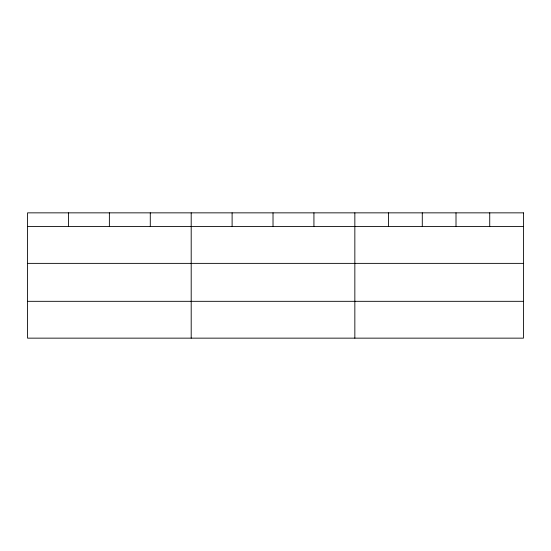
<?xml version="1.0" encoding="UTF-8"?>
<svg xmlns="http://www.w3.org/2000/svg" width="551" height="551" viewBox="0 0 551 551"><rect width="100%" height="100%" fill="white"/><g stroke="black" fill="none" stroke-linecap="round" stroke-linejoin="round"><path stroke-width="0.83" d="M27.55 226.544L523.45 226.544M27.55 263.371L523.45 263.371M27.55 301.321L523.45 301.321M489.729 212.851L489.729 226.544M456.008 212.851L456.008 226.544M422.286 212.851L422.286 226.544M388.565 212.851L388.565 226.544M354.844 212.851L354.844 338.149M313.932 212.851L313.932 226.544M273.02 212.851L273.02 226.544M232.109 212.851L232.109 226.544M191.197 212.851L191.197 338.149M150.285 212.851L150.285 226.544M109.374 212.851L109.374 226.544M68.462 212.851L68.462 226.544M523.45 212.851L27.55 212.851L27.55 338.149L523.45 338.149L523.45 212.851"/></g></svg>
